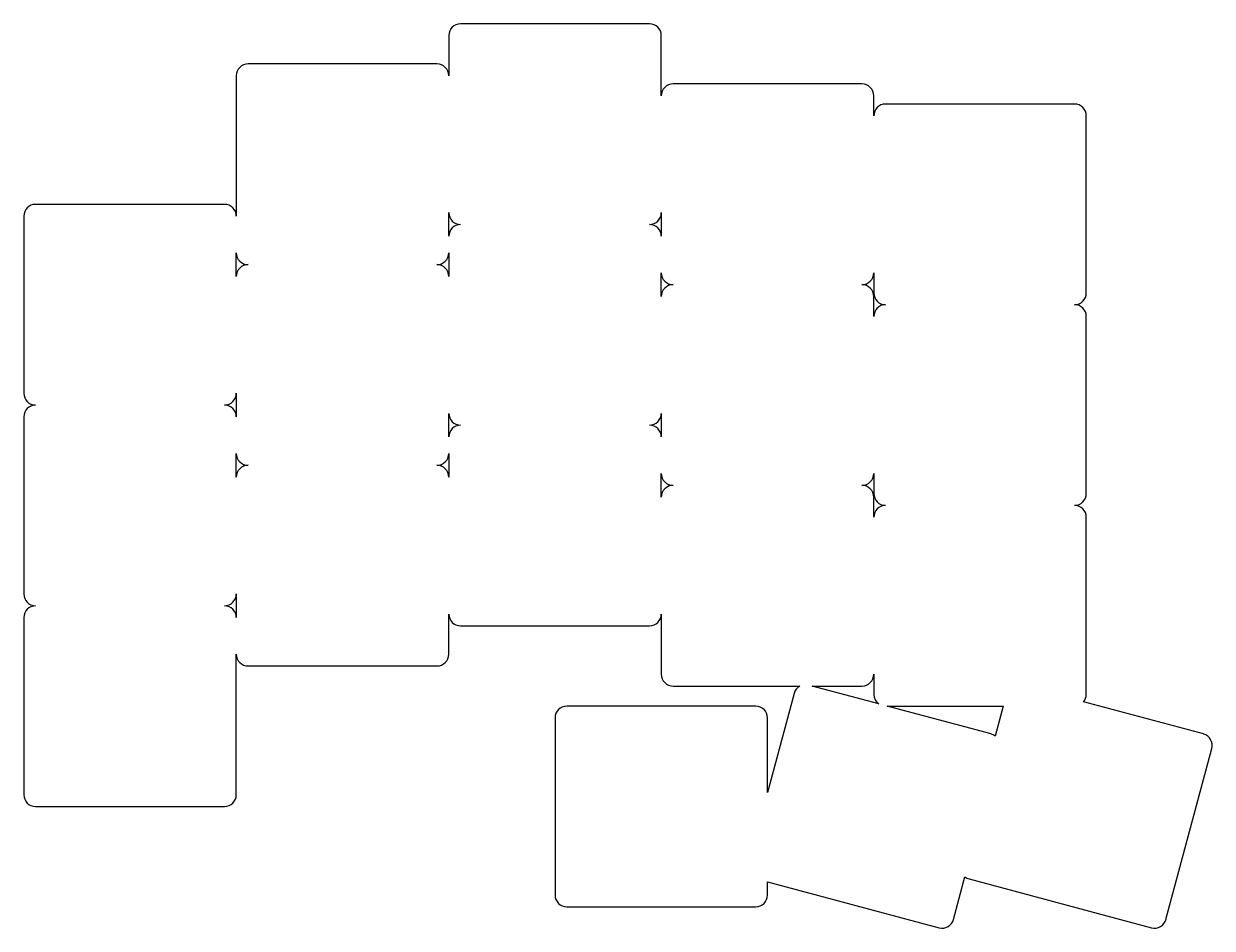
# Model space of a CAD drawing. Header units: millimetres. Extents: x -9 to 92, y -19 to 58.
import ezdxf

# ---------------------------------------------------------------- set-up
doc = ezdxf.new("R2010")
doc.units = ezdxf.units.MM

msp = doc.modelspace()

# ---------------------------------------------------------------- linework, layer by layer
for p, q in [((44, 57.8), (28, 57.8)), ((27, 56.8), (27, 53.4)), ((45, 51.7), (45, 56.8)), ((26, 54.4), (10, 54.4)), ((9, 53.4), (9, 41.5)), ((62, 52.7), (46, 52.7)), ((63, 50), (63, 51.7)), ((80, 51), (64, 51)), ((81, 35), (81, 50)), ((8, 42.5), (-8, 42.5)), ((-9, 41.5), (-9, 26.5)), ((27, 39.8), (27, 41.8)), ((45, 41.8), (45, 39.8)), ((9, 36.4), (9, 38.4)), ((27, 38.4), (27, 36.4)), ((45, 34.7), (45, 36.7)), ((63, 36.7), (63, 35)), ((63, 33), (63, 34.7)), ((81, 18), (81, 33)), ((9, 26.5), (9, 24.5)), ((-9, 24.5), (-9, 9.5)), ((27, 22.8), (27, 24.8)), ((45, 24.8), (45, 22.8)), ((9, 19.4), (9, 21.4)), ((27, 21.4), (27, 19.4)), ((45, 17.7), (45, 19.7)), ((63, 19.7), (63, 18)), ((63, 16), (63, 17.7)), ((81, 1), (81, 16)), ((9, 9.5), (9, 7.5)), ((-9, 7.5), (-9, -7.5)), ((27, 4.4), (27, 7.8)), ((45, 7.8), (45, 2.7)), ((28, 6.8), (44, 6.8)), ((9, -7.5), (9, 4.4)), ((10, 3.4), (26, 3.4)), ((63, 2.7), (63, 1)), ((46, 1.7), (56.75, 1.7)), ((56.25, 1.07), (54, -7.32)), ((57.77, 1.7), (62, 1.7)), ((63.42, 0.19), (57.77, 1.7)), ((53, 0), (37, 0)), ((64.12, 0), (73.96, 0)), ((72.93, -2.36), (64.12, 0)), ((73.96, 0), (73.28, -2.54)), ((90.93, -2.36), (80.77, 0.36)), ((36, -1), (36, -16)), ((54, -7.32), (54, -1)), ((87.75, -18.07), (91.63, -3.58)), ((-8, -8.5), (8, -8.5)), ((54, -16), (54, -14.89)), ((54, -14.89), (68.53, -18.78)), ((69.75, -18.07), (70.72, -14.46)), ((71.07, -14.64), (86.53, -18.78)), ((37, -17), (53, -17))]:
    msp.add_line(p, q)
for centre, start, end in [((28, 56.8), 90, 180), ((44, 56.8), 0, 90), ((10, 53.4), 90, 180), ((26, 53.4), 0, 90), ((46, 51.7), 90, 180), ((62, 51.7), 0, 90), ((64, 50), 90, 180), ((80, 50), 0, 90), ((-8, 41.5), 90, 180), ((8, 41.5), 0, 90), ((28, 41.8), 180, 270), ((44, 41.8), 270, 360), ((28, 39.8), 90, 180), ((44, 39.8), 0, 90), ((10, 38.4), 180, 270), ((26, 38.4), 270, 360), ((10, 36.4), 90, 180), ((26, 36.4), 0, 90), ((46, 36.7), 180, 270), ((62, 36.7), 270, 360), ((46, 34.7), 90, 180), ((62, 34.7), 0, 90), ((64, 35), 180, 270), ((80, 35), 270, 360), ((64, 33), 90, 180), ((80, 33), 0, 90), ((-8, 26.5), 180, 270), ((8, 26.5), 270, 360), ((-8, 24.5), 90, 180), ((8, 24.5), 0, 90), ((28, 24.8), 180, 270), ((44, 24.8), 270, 360), ((28, 22.8), 90, 180), ((44, 22.8), 0, 90), ((10, 21.4), 180, 270), ((26, 21.4), 270, 360), ((10, 19.4), 90, 180), ((26, 19.4), 0, 90), ((46, 19.7), 180, 270), ((62, 19.7), 270, 360), ((46, 17.7), 90, 180), ((62, 17.7), 0, 90), ((64, 18), 180, 270), ((80, 18), 270, 360), ((64, 16), 90, 180), ((80, 16), 0, 90), ((-8, 9.5), 180, 270), ((8, 9.5), 270, 360), ((-8, 7.5), 90, 180), ((8, 7.5), 0, 90), ((28, 7.8), 180, 270), ((44, 7.8), 270, 360), ((10, 4.4), 180, 270), ((26, 4.4), 270, 360), ((46, 2.7), 180, 270), ((62, 2.7), 270, 360), ((57.21, 0.81), 117.748, 165), ((37, -1), 90, 180), ((53, -1), 0, 90), ((64, 1), 180, 234.2466), ((80, 1), 320.3246, 360), ((72.67, -3.33), 412.2529, 75), ((90.67, -3.33), 345, 75), ((-8, -7.5), 180, 270), ((8, -7.5), 270, 360), ((71.33, -13.67), 232.2529, 255), ((37, -16), 180, 270), ((53, -16), 270, 360), ((68.79, -17.81), 255, 345), ((86.79, -17.81), 255, 345)]:
    msp.add_arc(centre, 1, start, end)

doc.saveas('drawing.dxf')
